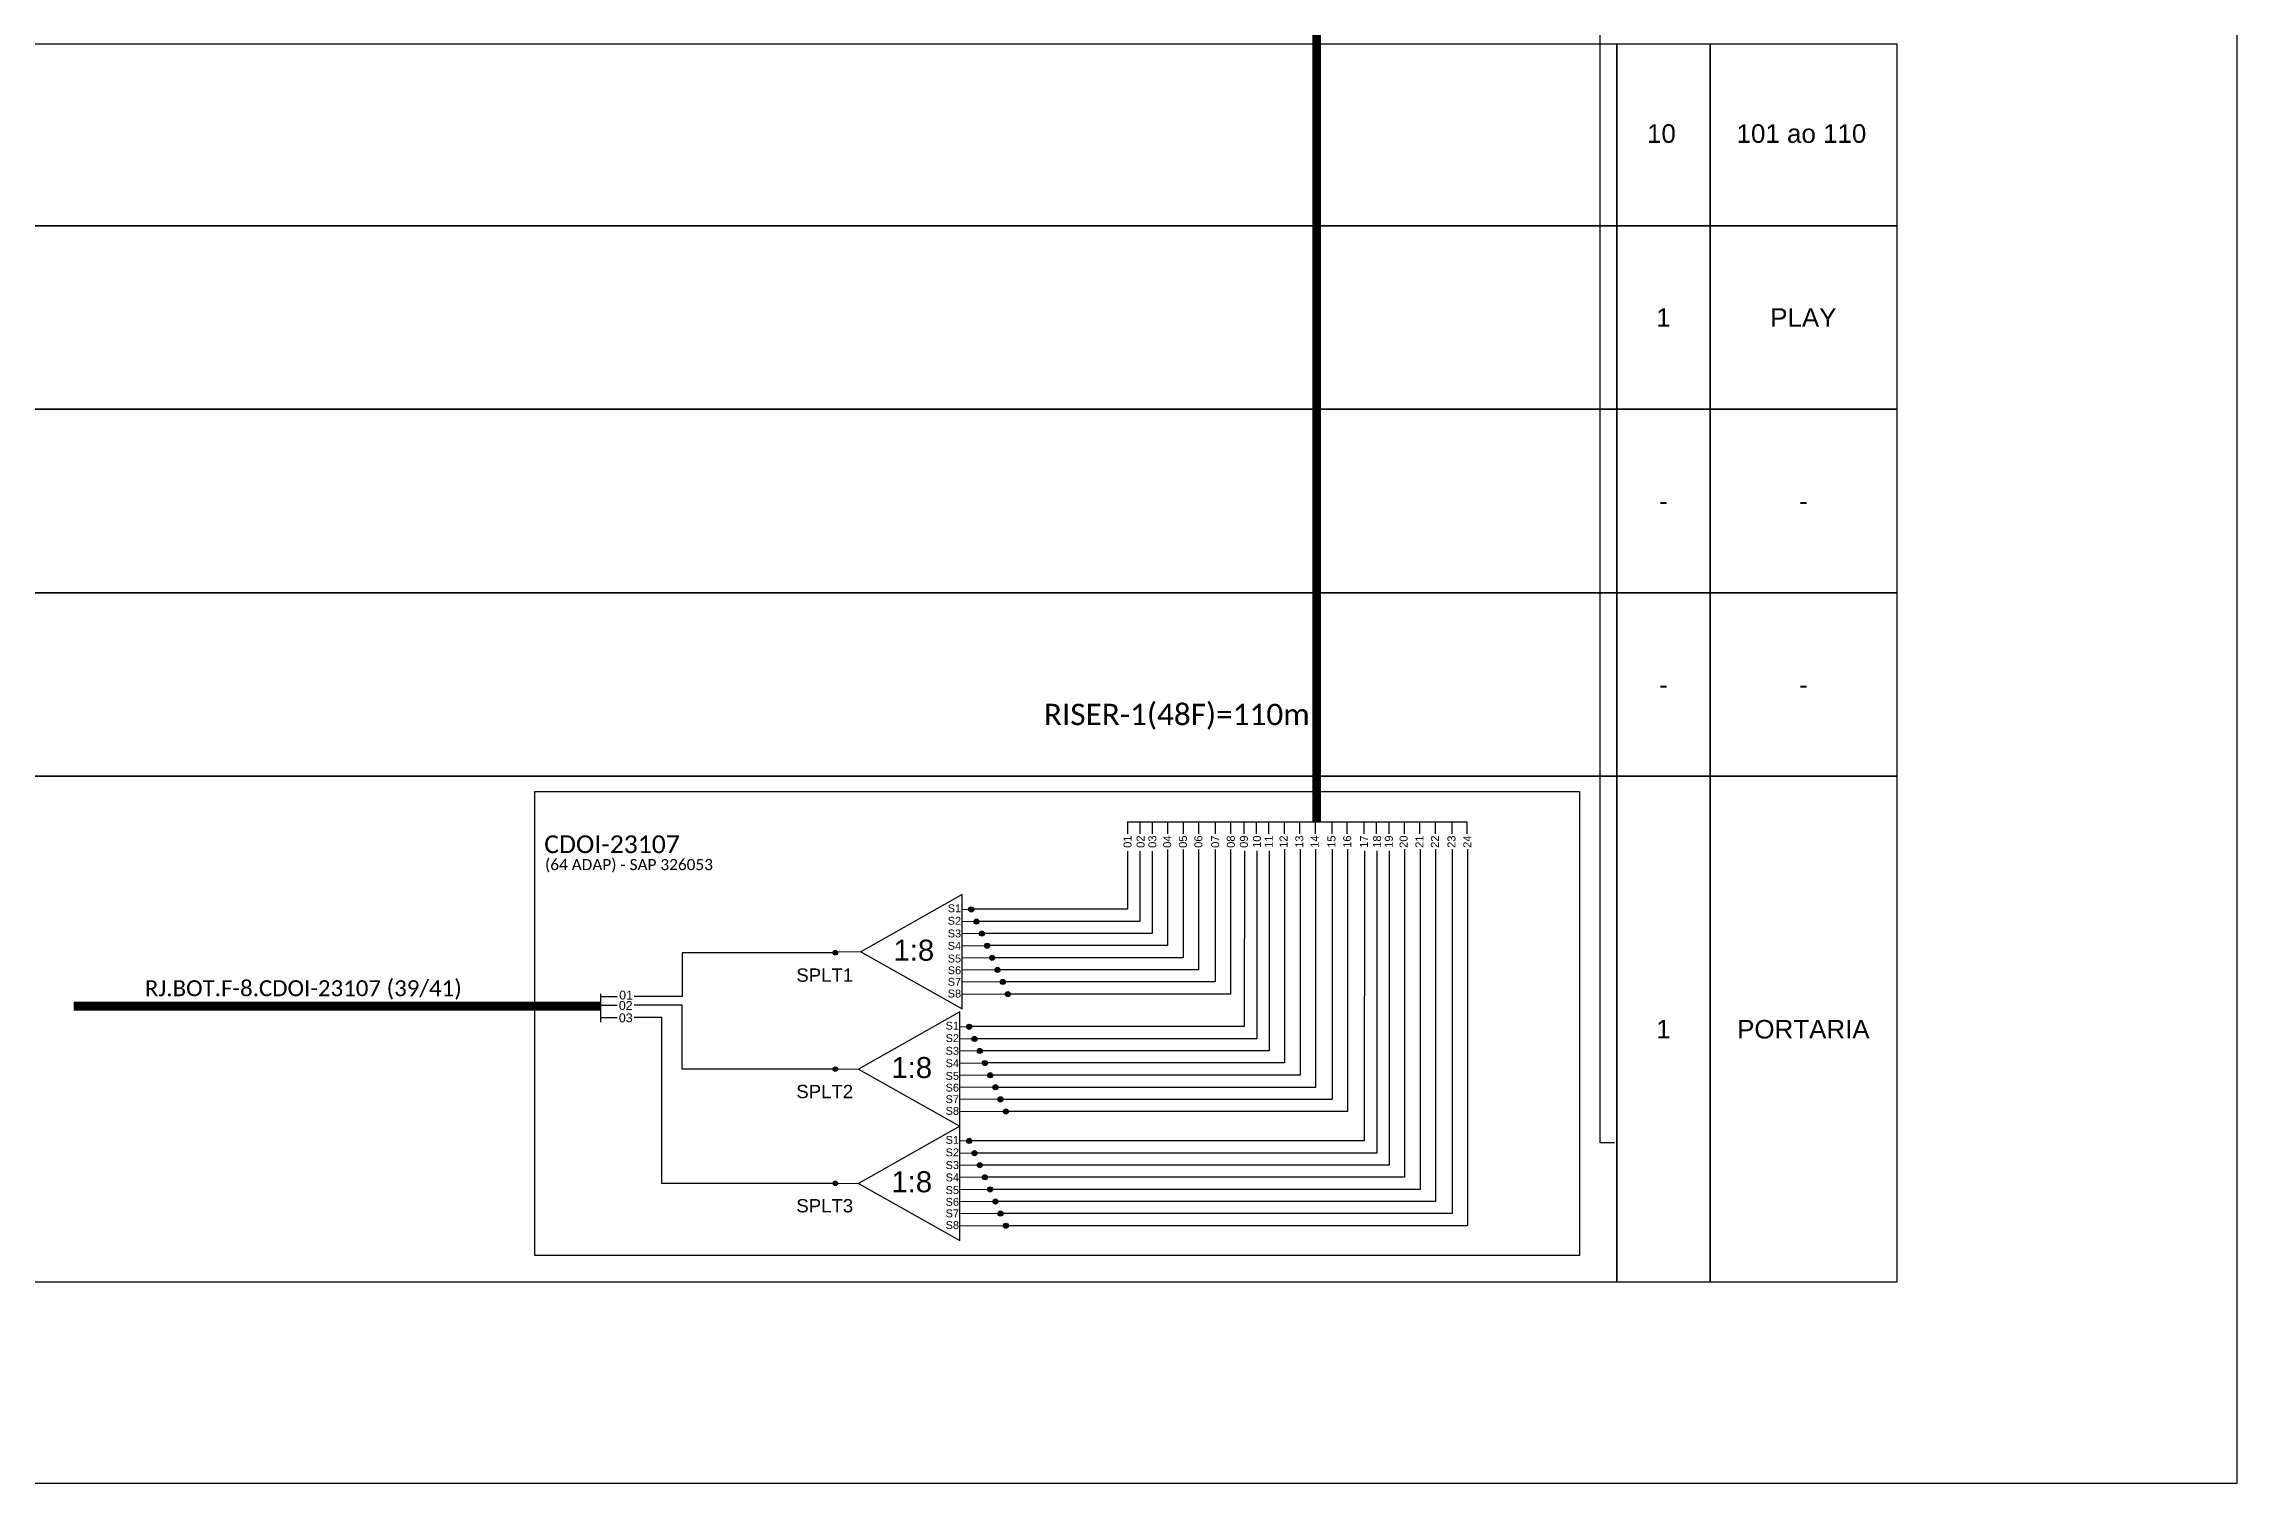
# Model space of a CAD drawing. Extents: x -89 to 1462, y 705 to 1544.
# Drawn here: x 1190.4 to 1462.3, y 705 to 883.5 of the extents above; entities that cross this region are included whole.
import ezdxf
from ezdxf.enums import TextEntityAlignment as Align

# ---------------------------------------------------------------- set-up
doc = ezdxf.new("R2010")
doc.units = 0
doc.styles.add('ARIAL', font='arial.ttf')
doc.styles.add('WMF-Calibri0', font='calibri.ttf')

# ---------------------------------------------------------------- blocks, each defined once
blk = doc.blocks.new('SPLT_1-8_DIV_DIR')
h = blk.add_hatch(color=3)
h.dxf.hatch_style = 1
edge = h.paths.add_edge_path()
edge.add_arc((12.77, 4.04), 0.242, 0, 360)
h = blk.add_hatch(color=3)
h.dxf.hatch_style = 1
edge = h.paths.add_edge_path()
edge.add_arc((13.27, 2.88), 0.242, 0, 360)
h = blk.add_hatch(color=3)
h.dxf.hatch_style = 1
edge = h.paths.add_edge_path()
edge.add_arc((13.77, 1.73), 0.242, 0, 360)
h = blk.add_hatch(color=3)
h.dxf.hatch_style = 1
edge = h.paths.add_edge_path()
edge.add_arc((14.27, 0.58), 0.242, 0, 360)
h = blk.add_hatch(color=3)
h.dxf.hatch_style = 1
edge = h.paths.add_edge_path()
edge.add_arc((14.77, -0.58), 0.242, 0, 360)
h = blk.add_hatch(color=3)
h.dxf.hatch_style = 1
edge = h.paths.add_edge_path()
edge.add_arc((15.27, -1.73), 0.242, 0, 360)
h = blk.add_hatch(color=3)
h.dxf.hatch_style = 1
edge = h.paths.add_edge_path()
edge.add_arc((15.77, -2.88), 0.242, 0, 360)
h = blk.add_hatch(color=3)
h.dxf.hatch_style = 1
edge = h.paths.add_edge_path()
edge.add_arc((16.27, -4.04), 0.242, 0, 360)
at = {"color": 1}
blk.add_lwpolyline([(11.89, 5.45), (2.22, 0), (11.89, -5.45), (11.89, 5.45)], dxfattribs=at)
at = {"color": 7, "lineweight": 0}
for points in [[(12.77, 4.04), (11.89, 4.04)], [(11.89, 2.88), (13.27, 2.88)], [(11.89, 1.73), (13.77, 1.73)], [(11.89, 0.58), (14.27, 0.58)], [(11.89, -0.58), (14.77, -0.58)], [(11.89, -1.73), (15.27, -1.73)], [(11.89, -2.88), (15.77, -2.88)], [(11.89, -4.04), (16.27, -4.04)]]:
    blk.add_lwpolyline(points, dxfattribs=at)
at = {"color": 1, "lineweight": 0}
blk.add_lwpolyline([(2.22, 0), (0, 0)], dxfattribs=at)
at = {"color": 3}
for centre in [(12.77, 4.04), (13.27, 2.88), (13.77, 1.73), (14.27, 0.58), (14.77, -0.58), (15.27, -1.73), (15.77, -2.88), (16.27, -4.04)]:
    blk.add_circle(centre, 0.242, dxfattribs=at)
at = {"color": 1, "style": 'ARIAL'}
for s, height, p in [('S1', 0.75, (10.52, 3.77)), ('S2', 0.75, (10.52, 2.58)), ('S3', 0.75, (10.52, 1.37)), ('1:8', 2, (5.35, -0.85)), ('S4', 0.75, (10.52, 0.19)), ('S5', 0.75, (10.52, -1.02)), ('S6', 0.75, (10.52, -2.14)), ('S7', 0.75, (10.52, -3.24)), ('S8', 0.75, (10.52, -4.36))]:
    blk.add_text(s, height=height, dxfattribs=at).set_placement(p)

msp = doc.modelspace()

# ---------------------------------------------------------------- hatches: boundary and pattern name
h = msp.add_hatch(color=3)
h.dxf.hatch_style = 1
edge = h.paths.add_edge_path()
edge.add_arc((1288.52, 770.78), 0.282, 0, 360)
h = msp.add_hatch(color=3)
h.dxf.hatch_style = 1
edge = h.paths.add_edge_path()
edge.add_arc((1288.52, 756.35), 0.282, 0, 360)
h = msp.add_hatch(color=3)
h.dxf.hatch_style = 1
edge = h.paths.add_edge_path()
edge.add_arc((1288.52, 742.19), 0.282, 0, 360)

# ---------------------------------------------------------------- linework, layer by layer
at = {"color": 3}
msp.add_line((1259.42, 765.37), (1261.47, 765.37), dxfattribs=at)
at = {"color": 2}
for p, q in [((1269.55, 764.27), (1263.6, 764.27)), ((1269.55, 756.35), (1269.55, 764.27)), ((1288.52, 756.35), (1269.55, 756.35))]:
    msp.add_line(p, q, dxfattribs=at)
at = {"color": 7}
for p, q in [((1267.03, 762.74), (1263.6, 762.74)), ((1267.03, 742.19), (1267.03, 762.74)), ((1288.52, 742.19), (1267.03, 742.19))]:
    msp.add_line(p, q, dxfattribs=at)
msp.add_lwpolyline([(1462.33, 705.02), (1462.33, 1543.59), (868.33, 1543.59), (868.33, 705.02), (1462.33, 705.02)])
at = {"color": 5, "const_width": 1.1}
msp.add_lwpolyline([(1348.2, 1475.57), (1348.2, 786.99)], dxfattribs=at)
at = {"color": 3}
for points in [[(1385.15, 747.22), (1383.34, 747.22), (1383.34, 895.29), (1381.61, 896.95), (1383.34, 898.6), (1383.33, 901.52)], [(1288.52, 770.78), (1269.55, 770.78), (1269.55, 765.37), (1263.58, 765.37)]]:
    msp.add_lwpolyline(points, dxfattribs=at)
for points in [[(1086.19, 883.46), (1385.41, 883.46), (1385.41, 860.9), (1086.19, 860.9)], [(1385.41, 883.46), (1396.98, 883.46), (1396.98, 860.9), (1385.41, 860.9)], [(1396.98, 883.46), (1420.13, 883.46), (1420.13, 860.9), (1396.98, 860.9)], [(1086.19, 860.9), (1385.41, 860.9), (1385.41, 838.16), (1086.19, 838.16)], [(1385.41, 860.9), (1396.98, 860.9), (1396.98, 838.16), (1385.41, 838.16)], [(1396.98, 860.9), (1420.13, 860.9), (1420.13, 838.16), (1396.98, 838.16)], [(1086.19, 838.16), (1385.41, 838.16), (1385.41, 815.42), (1086.19, 815.42)], [(1385.41, 838.16), (1396.98, 838.16), (1396.98, 815.42), (1385.41, 815.42)], [(1396.98, 838.16), (1420.13, 838.16), (1420.13, 815.42), (1396.98, 815.42)], [(1086.19, 815.42), (1385.41, 815.42), (1385.41, 792.67), (1086.19, 792.67)], [(1385.41, 815.42), (1396.98, 815.42), (1396.98, 792.67), (1385.41, 792.67)], [(1396.98, 815.42), (1420.13, 815.42), (1420.13, 792.67), (1396.98, 792.67)], [(1086.19, 792.67), (1385.41, 792.67), (1385.41, 729.93), (1086.19, 729.93)], [(1385.41, 792.67), (1396.98, 792.67), (1396.98, 729.93), (1385.41, 729.93)], [(1396.98, 792.67), (1420.13, 792.67), (1420.13, 729.93), (1396.98, 729.93)]]:
    msp.add_lwpolyline(points, close=True)
at = {"color": 1}
msp.add_lwpolyline([(1251.27, 790.77), (1380.78, 790.77), (1380.78, 733.25), (1251.27, 733.25)], close=True, dxfattribs=at)
at = {"color": 5}
for points in [[(1324.76, 786.99), (1324.76, 785.54)], [(1324.76, 786.99), (1366.84, 786.99)], [(1326.29, 786.99), (1326.29, 785.54)], [(1327.82, 786.99), (1327.82, 785.54)], [(1329.73, 786.99), (1329.73, 785.51)], [(1331.65, 786.99), (1331.65, 785.52)], [(1333.57, 786.99), (1333.57, 785.51)], [(1335.64, 786.99), (1335.64, 785.51)], [(1337.52, 786.99), (1337.52, 785.52)], [(1339.19, 786.99), (1339.19, 785.54)], [(1340.72, 786.99), (1340.72, 785.54)], [(1342.25, 786.99), (1342.25, 785.54)], [(1344.16, 786.99), (1344.16, 785.51)], [(1346.08, 786.99), (1346.08, 785.52)], [(1348, 786.99), (1348, 785.51)], [(1350.08, 786.99), (1350.08, 785.51)], [(1351.95, 786.99), (1351.95, 785.52)], [(1354.07, 786.99), (1354.07, 785.54)], [(1355.6, 786.99), (1355.6, 785.54)], [(1357.14, 786.99), (1357.14, 785.54)], [(1359.05, 786.99), (1359.05, 785.51)], [(1360.97, 786.99), (1360.97, 785.52)], [(1362.88, 786.99), (1362.88, 785.51)], [(1364.96, 786.99), (1364.96, 785.51)], [(1366.84, 786.99), (1366.84, 785.51)], [(1339.25, 783.42), (1339.23, 761.65), (1305.43, 761.65)], [(1354.14, 783.42), (1354.11, 747.48), (1305.43, 747.48)], [(1324.76, 783.39), (1324.73, 776.2), (1305.68, 776.2)], [(1340.78, 783.42), (1340.78, 760.1), (1306.09, 760.1)], [(1355.67, 783.42), (1355.67, 745.93), (1306.09, 745.93)], [(1326.29, 783.39), (1326.29, 774.65), (1306.34, 774.65)], [(1342.31, 783.42), (1342.31, 758.6), (1306.74, 758.6)], [(1357.2, 783.42), (1357.2, 744.44), (1306.74, 744.44)], [(1327.82, 783.39), (1327.82, 773.16), (1306.99, 773.16)], [(1344.23, 783.61), (1344.23, 757.14), (1307.38, 757.14)], [(1359.11, 783.61), (1359.11, 742.97), (1307.38, 742.97)], [(1329.73, 783.59), (1329.73, 771.69), (1307.64, 771.69)], [(1346.14, 783.61), (1346.14, 755.59), (1308.04, 755.59)], [(1361.03, 783.61), (1361.03, 741.42), (1308.04, 741.42)], [(1331.65, 783.59), (1331.65, 770.14), (1308.29, 770.14)], [(1348.06, 783.61), (1348.06, 754.09), (1308.69, 754.09)], [(1362.95, 783.61), (1362.95, 739.92), (1308.69, 739.92)], [(1333.57, 783.59), (1333.56, 768.64), (1308.94, 768.64)], [(1350.14, 783.61), (1350.14, 752.6), (1309.34, 752.6)], [(1365.02, 783.61), (1365.02, 738.44), (1309.34, 738.44)], [(1335.64, 783.59), (1335.64, 767.16), (1309.59, 767.16)], [(1352.01, 783.61), (1352.01, 751.09), (1309.99, 751.09)], [(1366.9, 783.61), (1366.9, 736.93), (1309.99, 736.93)], [(1337.52, 783.59), (1337.52, 765.65), (1310.24, 765.65)], [(1305.06, 776.2), (1305.06, 776.2)], [(1304.81, 761.65), (1304.81, 761.65)], [(1304.81, 747.48), (1304.81, 747.48)]]:
    msp.add_lwpolyline(points, dxfattribs=at)
at = {"color": 1, "const_width": 1.1}
msp.add_lwpolyline([(1194.09, 764.15), (1259.42, 764.15)], dxfattribs=at)
at = {"color": 1}
msp.add_lwpolyline([(1259.42, 765.68), (1259.42, 762.19)], dxfattribs=at)
at = {"color": 2}
msp.add_lwpolyline([(1259.42, 764.27), (1261.47, 764.27)], dxfattribs=at)
at = {"color": 7}
msp.add_lwpolyline([(1259.42, 762.74), (1261.47, 762.74)], dxfattribs=at)
at = {"color": 3}
for centre in [(1288.52, 770.78), (1288.52, 756.35), (1288.52, 742.19)]:
    msp.add_circle(centre, 0.282, dxfattribs=at)

# ---------------------------------------------------------------- block references
at = {"xscale": 1.3, "yscale": 1.3, "zscale": 1.3}
for p in [(1288.78, 770.9), (1288.52, 756.35), (1288.52, 742.19)]:
    msp.add_blockref('SPLT_1-8_DIV_DIR', p, dxfattribs=at)

# ---------------------------------------------------------------- texts
at = {"style": 'ARIAL'}
for s, height, p in [('10', 2.3, (1390.95, 872.34)), ('101 ao 110', 2.3, (1408.31, 872.34)), ('1', 2.3, (1391.2, 849.53)), ('PLAY', 2.3, (1408.55, 849.53)), ('-', 2.3, (1391.2, 826.79)), ('-', 2.3, (1408.55, 826.79)), ('-', 2.3, (1391.2, 804.04)), ('-', 2.3, (1408.55, 804.04)), ('02', 1.1, (1262.54, 764.24)), ('01', 1.1, (1262.58, 765.53)), ('03', 1.1, (1262.54, 762.71)), ('1', 2.3, (1391.2, 761.3)), ('PORTARIA', 2.3, (1408.55, 761.3))]:
    msp.add_text(s, height=height, dxfattribs=at).set_placement(p, align=Align.MIDDLE_CENTER)
at = {"color": 5, "style": 'WMF-Calibri0'}
msp.add_text('RISER-1(48F)=110m', height=2.6457, dxfattribs=at).set_placement((1314.38, 799))
at = {"color": 1, "style": 'WMF-Calibri0'}
msp.add_text('CDOI-23107', height=2.2, dxfattribs=at).set_placement((1252.43, 783.13))
at = {"style": 'ARIAL'}
for s, p in [('01', (1324.75, 784.55)), ('02', (1326.37, 784.55)), ('03', (1327.83, 784.55)), ('04', (1329.67, 784.55)), ('05', (1331.62, 784.55)), ('06', (1333.54, 784.55)), ('07', (1335.61, 784.55)), ('08', (1337.56, 784.55)), ('09', (1339.18, 784.55)), ('10', (1340.8, 784.55)), ('11', (1342.26, 784.55)), ('12', (1344.1, 784.55)), ('13', (1346.05, 784.55)), ('14', (1347.97, 784.55)), ('15', (1350.04, 784.55)), ('16', (1351.99, 784.55)), ('17', (1354.07, 784.55)), ('18', (1355.69, 784.55)), ('19', (1357.15, 784.55)), ('20', (1358.98, 784.55)), ('21', (1360.94, 784.55)), ('22', (1362.86, 784.55)), ('23', (1364.92, 784.55)), ('24', (1366.88, 784.55))]:
    msp.add_text(s, height=0.992, rotation=90, dxfattribs=at).set_placement(p, align=Align.MIDDLE_CENTER)
at = {"color": 1, "style": 'WMF-Calibri0'}
msp.add_text('(64 ADAP) - SAP 326053', height=1.375, dxfattribs=at).set_placement((1262.94, 781.02), align=Align.CENTER)
msp.add_text('RJ.BOT.F-8.CDOI-23107 (39/41)', height=1.98, dxfattribs=at).set_placement((1222.56, 766.38, 2.2), align=Align.MIDDLE_CENTER)
at = {"style": 'ARIAL'}
for s, p in [('SPLT1', (1287.21, 767.18)), ('SPLT2', (1287.21, 752.75)), ('SPLT3', (1287.21, 738.59))]:
    msp.add_text(s, height=1.65, dxfattribs=at).set_placement(p, align=Align.CENTER)

doc.saveas('drawing.dxf')
